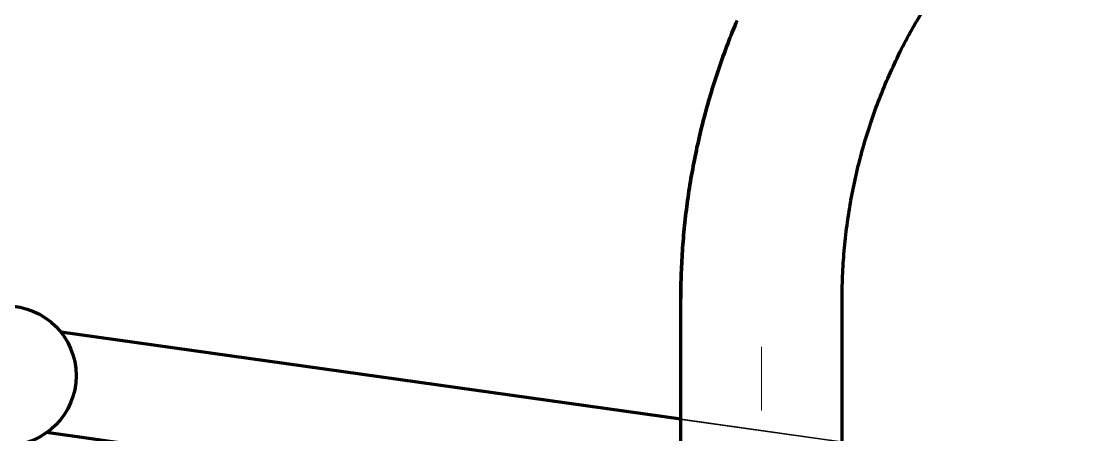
# Model space of a CAD drawing. Header units: millimetres. Extents: x 0 to 2382, y 0 to 420.
# Drawn here: x 275.87 to 292.72, y 311.53 to 318.04 of the extents above; entities that cross this region are included whole.
import ezdxf

# ---------------------------------------------------------------- set-up
doc = ezdxf.new("R2010")
doc.units = ezdxf.units.MM
doc.linetypes.add('IRAM-E-TRAZOS', pattern=[5, 4, -1])
doc.linetypes.add('IRAM-F-TRAZO-PUNTO', pattern=[20, 15, -2, 1, -2])
for name, color, linetype, lineweight in [('01-VISIBLE', 7, 'CONTINUOUS', 70), ('02-OCULTA', 4, 'IRAM-E-TRAZOS', 35), ('03-EJE', 1, 'IRAM-F-TRAZO-PUNTO', 18), ('08-FINA', 5, 'CONTINUOUS', 18)]:
    doc.layers.add(name, color=color, linetype=linetype, lineweight=lineweight)

msp = doc.modelspace()

# ---------------------------------------------------------------- linework, layer by layer
at = {"layer": '01-VISIBLE'}
for p, q in [((292.622, 322.644), (289.961, 318.036)), ((286.252, 277.209), (286.252, 313.671)), ((288.792, 277.209), (288.792, 313.671)), ((286.252, 311.77), (276.49, 313.142)), ((286.022, 310.187), (276.267, 311.558))]:
    msp.add_line(p, q, dxfattribs=at)
for points in [[(286.252, 313.671), (286.252, 313.721), (286.252, 313.771), (286.253, 313.821), (286.253, 313.871), (286.254, 313.921), (286.256, 313.971), (286.257, 314.021), (286.259, 314.071), (286.261, 314.121), (286.263, 314.171), (286.265, 314.221), (286.268, 314.271), (286.27, 314.321), (286.273, 314.371), (286.277, 314.421), (286.28, 314.471), (286.284, 314.521), (286.288, 314.571), (286.292, 314.62), (286.296, 314.67), (286.301, 314.72), (286.305, 314.77), (286.31, 314.82), (286.315, 314.869), (286.321, 314.919), (286.327, 314.969), (286.332, 315.018), (286.339, 315.068), (286.345, 315.118), (286.351, 315.167), (286.358, 315.217), (286.365, 315.266), (286.372, 315.316), (286.38, 315.365), (286.387, 315.415), (286.395, 315.464), (286.403, 315.513), (286.411, 315.563), (286.42, 315.612), (286.429, 315.661), (286.438, 315.71), (286.447, 315.76), (286.456, 315.809), (286.466, 315.858), (286.476, 315.907), (286.486, 315.956), (286.496, 316.005), (286.506, 316.054), (286.517, 316.103), (286.528, 316.151), (286.539, 316.2), (286.55, 316.249), (286.562, 316.297), (286.574, 316.346), (286.586, 316.395), (286.598, 316.443), (286.61, 316.492), (286.623, 316.54), (286.636, 316.588), (286.649, 316.637), (286.662, 316.685), (286.675, 316.733), (286.689, 316.781), (286.703, 316.829), (286.717, 316.877), (286.732, 316.925), (286.746, 316.973), (286.761, 317.021), (286.776, 317.068), (286.791, 317.116), (286.806, 317.164), (286.822, 317.211), (286.838, 317.259), (286.854, 317.306), (286.87, 317.353), (286.886, 317.4), (286.903, 317.448), (286.92, 317.495), (286.937, 317.542), (286.954, 317.589), (286.972, 317.635), (286.989, 317.682), (287.007, 317.729), (287.025, 317.776), (287.044, 317.822), (287.062, 317.868), (287.081, 317.915), (287.1, 317.961), (287.119, 318.007), (287.138, 318.053)], [(287.138, 318.053), (287.119, 318.007), (287.1, 317.961), (287.081, 317.915), (287.062, 317.868), (287.044, 317.822), (287.025, 317.776), (287.007, 317.729), (286.989, 317.682), (286.972, 317.635), (286.954, 317.589), (286.937, 317.542), (286.92, 317.495), (286.903, 317.448), (286.886, 317.4), (286.87, 317.353), (286.854, 317.306), (286.838, 317.259), (286.822, 317.211), (286.806, 317.164), (286.791, 317.116), (286.776, 317.068), (286.761, 317.021), (286.746, 316.973), (286.732, 316.925), (286.717, 316.877), (286.703, 316.829), (286.689, 316.781), (286.675, 316.733), (286.662, 316.685), (286.649, 316.637), (286.636, 316.588), (286.623, 316.54), (286.61, 316.492), (286.598, 316.443), (286.586, 316.395), (286.574, 316.346), (286.562, 316.297), (286.55, 316.249), (286.539, 316.2), (286.528, 316.151), (286.517, 316.103), (286.506, 316.054), (286.496, 316.005), (286.486, 315.956), (286.476, 315.907), (286.466, 315.858), (286.456, 315.809), (286.447, 315.76), (286.438, 315.71), (286.429, 315.661), (286.42, 315.612), (286.411, 315.563), (286.403, 315.513), (286.395, 315.464), (286.387, 315.415), (286.38, 315.365), (286.372, 315.316), (286.365, 315.266), (286.358, 315.217), (286.351, 315.167), (286.345, 315.118), (286.339, 315.068), (286.332, 315.018), (286.327, 314.969), (286.321, 314.919), (286.315, 314.869), (286.31, 314.82), (286.305, 314.77), (286.301, 314.72), (286.296, 314.67), (286.292, 314.62), (286.288, 314.571), (286.284, 314.521), (286.28, 314.471), (286.277, 314.421), (286.273, 314.371), (286.27, 314.321), (286.268, 314.271), (286.265, 314.221), (286.263, 314.171), (286.261, 314.121), (286.259, 314.071), (286.257, 314.021), (286.256, 313.971), (286.254, 313.921), (286.253, 313.871), (286.253, 313.821), (286.252, 313.771), (286.252, 313.721), (286.252, 313.671)], [(288.792, 313.671), (288.792, 313.722), (288.792, 313.772), (288.793, 313.822), (288.794, 313.872), (288.795, 313.923), (288.797, 313.973), (288.799, 314.023), (288.801, 314.073), (288.803, 314.123), (288.806, 314.173), (288.809, 314.224), (288.812, 314.274), (288.816, 314.324), (288.82, 314.374), (288.824, 314.424), (288.829, 314.474), (288.833, 314.524), (288.838, 314.574), (288.844, 314.624), (288.849, 314.674), (288.855, 314.724), (288.861, 314.774), (288.868, 314.823), (288.875, 314.873), (288.882, 314.923), (288.889, 314.973), (288.897, 315.022), (288.905, 315.072), (288.913, 315.121), (288.921, 315.171), (288.93, 315.22), (288.939, 315.27), (288.949, 315.319), (288.958, 315.368), (288.968, 315.418), (288.978, 315.467), (288.989, 315.516), (288.999, 315.565), (289.011, 315.614), (289.022, 315.663), (289.033, 315.712), (289.045, 315.761), (289.057, 315.809), (289.07, 315.858), (289.083, 315.907), (289.096, 315.955), (289.109, 316.004), (289.122, 316.052), (289.136, 316.1), (289.15, 316.148), (289.165, 316.197), (289.179, 316.245), (289.194, 316.293), (289.21, 316.34), (289.225, 316.388), (289.241, 316.436), (289.257, 316.484), (289.273, 316.531), (289.29, 316.578), (289.307, 316.626), (289.324, 316.673), (289.341, 316.72), (289.359, 316.767), (289.377, 316.814), (289.395, 316.861), (289.414, 316.908), (289.432, 316.954), (289.451, 317.001), (289.471, 317.047), (289.49, 317.093), (289.51, 317.139), (289.53, 317.185), (289.55, 317.231), (289.571, 317.277), (289.592, 317.323), (289.613, 317.368), (289.635, 317.414), (289.656, 317.459), (289.678, 317.504), (289.7, 317.549), (289.723, 317.594), (289.745, 317.639), (289.768, 317.684), (289.792, 317.728), (289.815, 317.773), (289.839, 317.817), (289.863, 317.861), (289.887, 317.905), (289.912, 317.949), (289.936, 317.993), (289.961, 318.036)]]:
    msp.add_lwpolyline(points, dxfattribs=at)
msp.add_circle((275.631, 312.455), 1.1, dxfattribs=at)
at = {"layer": '02-OCULTA'}
for p, q in [((286.252, 313.671), (286.252, 277.209)), ((288.792, 313.671), (288.792, 277.209)), ((288.814, 311.41), (276.49, 313.142)), ((288.814, 311.41), (286.252, 311.77)), ((288.591, 309.826), (276.267, 311.558))]:
    msp.add_line(p, q, dxfattribs=at)
msp.add_lwpolyline([(289.961, 318.036), (289.936, 317.993), (289.912, 317.949), (289.887, 317.905), (289.863, 317.861), (289.839, 317.817), (289.815, 317.773), (289.792, 317.728), (289.768, 317.684), (289.745, 317.639), (289.723, 317.594), (289.7, 317.549), (289.678, 317.504), (289.656, 317.459), (289.635, 317.414), (289.613, 317.368), (289.592, 317.323), (289.571, 317.277), (289.55, 317.231), (289.53, 317.185), (289.51, 317.139), (289.49, 317.093), (289.471, 317.047), (289.451, 317.001), (289.432, 316.954), (289.414, 316.908), (289.395, 316.861), (289.377, 316.814), (289.359, 316.767), (289.341, 316.72), (289.324, 316.673), (289.307, 316.626), (289.29, 316.578), (289.273, 316.531), (289.257, 316.484), (289.241, 316.436), (289.225, 316.388), (289.21, 316.34), (289.194, 316.293), (289.179, 316.245), (289.165, 316.197), (289.15, 316.148), (289.136, 316.1), (289.122, 316.052), (289.109, 316.004), (289.096, 315.955), (289.083, 315.907), (289.07, 315.858), (289.057, 315.809), (289.045, 315.761), (289.033, 315.712), (289.022, 315.663), (289.011, 315.614), (288.999, 315.565), (288.989, 315.516), (288.978, 315.467), (288.968, 315.418), (288.958, 315.368), (288.949, 315.319), (288.939, 315.27), (288.93, 315.22), (288.921, 315.171), (288.913, 315.121), (288.905, 315.072), (288.897, 315.022), (288.889, 314.973), (288.882, 314.923), (288.875, 314.873), (288.868, 314.823), (288.861, 314.774), (288.855, 314.724), (288.849, 314.674), (288.844, 314.624), (288.838, 314.574), (288.833, 314.524), (288.829, 314.474), (288.824, 314.424), (288.82, 314.374), (288.816, 314.324), (288.812, 314.274), (288.809, 314.224), (288.806, 314.173), (288.803, 314.123), (288.801, 314.073), (288.799, 314.023), (288.797, 313.973), (288.795, 313.923), (288.794, 313.872), (288.793, 313.822), (288.792, 313.772), (288.792, 313.722), (288.792, 313.671)], dxfattribs=at)
msp.add_circle((275.631, 312.455), 1.1, dxfattribs=at)
msp.add_arc((275.631, 312.455), 1.1, -54.6582, 38.6582, dxfattribs=at)
msp.add_arc((275.631, 312.455), 1.1, -54.6582, 38.6582, dxfattribs=at)
at = {"layer": '03-EJE'}
msp.add_line((287.522, 214.909), (287.522, 313.855), dxfattribs=at)
at = {"layer": '08-FINA'}
msp.add_circle((282.872, 308.476), 18.417, dxfattribs=at)

doc.saveas('drawing.dxf')
